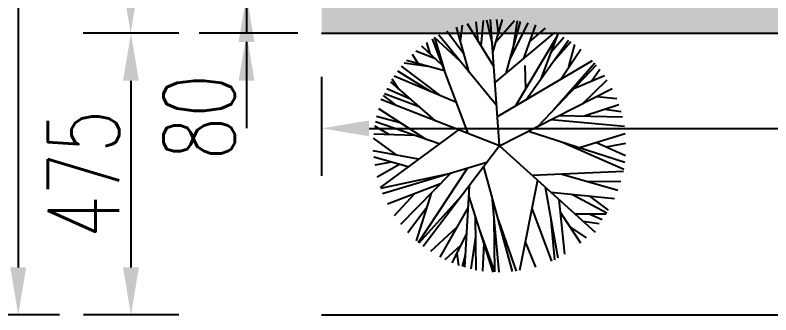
# Model space of a CAD drawing. Extents: x 941299 to 942979, y 2579300 to 2579597.
# Drawn here: x 942197.5 to 942229.35, y 2579350.63 to 2579363.27 of the extents above; entities that cross this region are included whole.
import ezdxf

# ---------------------------------------------------------------- set-up
doc = ezdxf.new("R2010")
doc.units = 0
doc.layers.get('Defpoints').update_dxf_attribs({"linetype": 'CONTINUOUS'})
doc.layers.add('fz', color=7, linetype='CONTINUOUS')
doc.layers.add('绿化工程', color=3, linetype='CONTINUOUS')
doc.styles.get("Standard").update_dxf_attribs({"font": 'simplex1.shx', "width": 0.7, "bigfont": 'hztxt.shx'})
doc.dimstyles.new('比例1：400', dxfattribs={"dimtxt": 3, "dimasz": 2, "dimexe": 2, "dimexo": 1, "dimgap": 0.5, "dimtad": 1, "dimlfac": 40, "dimzin": 13, "dimdsep": 46, "dimtxsty": 'Standard', "dimcen": -0.09, "dimclrd": 4, "dimclre": 4, "dimclrt": 256, "dimaunit": 1, "dimadec": 0, "dimazin": 0, "dimtfac": 0.0005, "dimtix": 1, "dimtmove": 2, "dimatfit": 3, "dimfxl": 0, "dimtolj": 1, "dimtzin": 13, "dimlwd": -1, "dimlwe": -1, "dimarcsym": 0})

# ---------------------------------------------------------------- blocks, each defined once
blk = doc.blocks.new('*D39')
at = {"layer": 'Defpoints', "color": 0}
for p in [(942205.391, 2579372.506), (942202.366, 2579362.506), (942205.391, 2579362.506)]:
    blk.add_point(p, dxfattribs=at)
at = {"layer": 'fz', "color": 4}
for p, q in [((942204.391, 2579372.506), (942200.366, 2579372.506)), ((942202.366, 2579370.506), (942202.366, 2579364.506)), ((942204.391, 2579362.506), (942200.366, 2579362.506))]:
    blk.add_line(p, q, dxfattribs=at)
for points in [[(942202.033, 2579370.506), (942202.699, 2579370.506), (942202.366, 2579372.506)], [(942202.033, 2579364.506), (942202.699, 2579364.506), (942202.366, 2579362.506)]]:
    blk.add_solid(points, dxfattribs=at)
at = {"layer": 'fz', "insert": (942200.366, 2579367.506), "char_height": 3, "attachment_point": 5, "rotation": 90}
blk.add_mtext('\\A1;400', dxfattribs=at)
blk = doc.blocks.new('*D40')
at = {"layer": 'Defpoints', "color": 0}
for p in [(942205.391, 2579362.506), (942202.379, 2579350.631), (942205.391, 2579350.631)]:
    blk.add_point(p, dxfattribs=at)
at = {"layer": 'fz', "color": 4}
for p, q in [((942204.391, 2579362.506), (942200.379, 2579362.506)), ((942202.379, 2579360.506), (942202.379, 2579352.631)), ((942204.391, 2579350.631), (942200.379, 2579350.631))]:
    blk.add_line(p, q, dxfattribs=at)
for points in [[(942202.045, 2579360.506), (942202.712, 2579360.506), (942202.379, 2579362.506)], [(942202.045, 2579352.631), (942202.712, 2579352.631), (942202.379, 2579350.631)]]:
    blk.add_solid(points, dxfattribs=at)
at = {"layer": 'fz', "insert": (942200.379, 2579356.569), "char_height": 3, "attachment_point": 5, "rotation": 90}
blk.add_mtext('\\A1;475', dxfattribs=at)
blk = doc.blocks.new('*D41')
at = {"layer": 'Defpoints', "color": 0}
for p in [(942200.366, 2579463.131), (942197.629, 2579350.631), (942200.366, 2579350.631)]:
    blk.add_point(p, dxfattribs=at)
at = {"layer": 'fz', "color": 4}
for p, q in [((942199.366, 2579463.131), (942195.629, 2579463.131)), ((942197.629, 2579461.131), (942197.629, 2579352.631)), ((942199.366, 2579350.631), (942195.629, 2579350.631))]:
    blk.add_line(p, q, dxfattribs=at)
for points in [[(942197.295, 2579461.131), (942197.962, 2579461.131), (942197.629, 2579463.131)], [(942197.295, 2579352.631), (942197.962, 2579352.631), (942197.629, 2579350.631)]]:
    blk.add_solid(points, dxfattribs=at)
at = {"layer": 'fz', "insert": (942195.629, 2579406.881), "char_height": 3, "attachment_point": 5, "rotation": 90}
blk.add_mtext('\\A1;4500', dxfattribs=at)
blk = doc.blocks.new('qf')
at = {"layer": '绿化工程'}
for p, q in [((-1.286, 1.7), (-1.474, 5.119)), ((-1.308, 2.095), (-0.278, 5.319)), ((-1.014, 3.828), (-1.214, 5.187)), ((-1.027, 2.974), (-0.993, 5.233)), ((-0.855, 3.513), (-0.215, 5.311)), ((-0.661, 4.12), (-0.713, 5.279)), ((-0.67, 0.885), (0.539, 5.299)), ((-0.329, 2.13), (-0.034, 5.327)), ((-0.245, 3.042), (-0.215, 5.311)), ((-0.049, 3.152), (0.694, 5.281)), ((1.605, 1.448), (0.84, 5.26)), ((1.083, 4.05), (1.515, 5.107)), ((-1.642, 4.193), (-2.312, 4.799)), ((-1.396, 3.706), (-2.016, 4.93)), ((-1.807, 4.518), (-1.734, 5.036)), ((-1.446, 4.606), (-1.577, 5.088)), ((1.365, 2.645), (2.19, 4.856)), ((2.148, 2.977), (2.311, 4.799)), ((-1.336, 2.606), (-2.52, 4.693)), ((1.928, 1.739), (2.458, 4.725)), ((2.497, 2.253), (2.737, 4.57)), ((0, 0), (-3.214, 4.248)), ((-1.813, 3.446), (-2.916, 4.457)), ((-2.887, 1.999), (-3.515, 4.002)), ((-1.366, 0.951), (-3.425, 4.08)), ((-1.504, 1.987), (-3.401, 4.099)), ((2.554, 2.799), (3.412, 4.09)), ((2.962, 3.414), (3.656, 3.874)), ((-3.079, 2.612), (-3.869, 3.661)), ((0, 0), (4.024, 3.63)), ((-2.063, 1.159), (-4.173, 3.31)), ((3.512, 3.169), (4.204, 3.271)), ((-3.58, 2.014), (-4.439, 2.944)), ((3.775, 2.858), (4.331, 3.101)), ((3.07, 2.042), (4.517, 2.823)), ((3.167, 2.857), (4.495, 2.858)), ((3.791, 2.114), (4.583, 2.715)), ((-2.492, 1.597), (-4.728, 2.454)), ((-0.53, 0.7), (-4.93, 2.017)), ((2.162, 1.951), (4.842, 2.22)), ((-1.736, -0.679), (-5.031, 1.75)), ((-2.063, 1.159), (-5.013, 1.8)), ((2.581, 1.178), (4.988, 1.868)), ((-4.221, 0.778), (-5.162, 1.314)), ((3.709, 1.501), (5.114, 1.49)), ((1.363, 1.229), (5.219, 1.066)), ((2.577, -0.185), (5.235, 0.983)), ((-3.852, 0.882), (-5.306, 0.472)), ((-4.548, 0.685), (-5.264, 0.817)), ((1.22, -0.622), (5.282, 0.688)), ((-3.423, 0.565), (-5.323, 0.207)), ((-4.327, 0.395), (-5.317, -0.326)), ((4.081, -0.147), (5.311, 0.409)), ((0, 0), (-5.009, -1.958)), ((0, 0), (-0.375, -5.324)), ((0, 0), (4.745, -2.42)), ((3.377, 0.073), (5.3, -0.53)), ((4.501, 0.043), (5.325, -0.122)), ((-2.539, -0.086), (-5.229, -1.015)), ((-3.091, -0.277), (-5.092, -1.562)), ((-3.578, -0.445), (-5.304, -0.491)), ((-4.632, -0.473), (-5.261, -0.833)), ((-1.329, -0.52), (-2.821, -4.518)), ((-4.147, -0.955), (-5.181, -1.237)), ((1.621, -0.827), (4.08, -3.424)), ((2.174, -1.109), (5.261, -0.834)), ((-2.705, -1.057), (-4.588, -2.707)), ((-0.088, -1.245), (3.922, -3.604)), ((2.518, -1.284), (5.183, -1.227)), ((3.565, -1.262), (5.034, -1.742)), ((2.291, -1.534), (4.013, -3.503)), ((4.439, -1.547), (5.124, -1.457)), ((-4.305, -1.682), (-4.885, -2.123)), ((-3.386, -1.654), (-4.851, -2.2)), ((-1.818, -1.83), (-4.439, -2.944)), ((-0.119, -1.694), (-2.561, -4.67)), ((0.686, -1.7), (2.453, -4.673)), ((3.514, -1.792), (4.541, -2.784)), ((-3.752, -1.975), (-4.754, -2.403)), ((-2.475, -2.109), (-4.126, -3.369)), ((1.142, -1.969), (2.907, -4.464)), ((4.098, -2.09), (4.939, -1.994)), ((-4.253, -2.413), (-4.524, -2.812)), ((-2.904, -2.291), (-4.292, -3.154)), ((1.104, -2.404), (1.078, -3.396)), ((3.131, -2.422), (4.425, -2.965)), ((-0.188, -2.668), (2.332, -4.789)), ((1.754, -2.834), (2.47, -4.719)), ((2.582, -2.816), (3.421, -4.083)), ((3.881, -2.737), (4.226, -3.243)), ((-2.314, -3.159), (-3.918, -3.608)), ((-2.739, -4.569), (-2.314, -3.159)), ((-1.274, -3.101), (-1.809, -5.01)), ((0.281, -3.063), (0.888, -5.252)), ((-2.922, -3.329), (-4.019, -3.496)), ((-3.388, -3.4), (-3.675, -3.856)), ((-2.403, -3.396), (-3.273, -4.203)), ((-0.236, -3.349), (-1.357, -5.151)), ((2.925, -3.334), (3.176, -4.276)), ((-2.706, -3.678), (-3.528, -3.99)), ((-1.661, -3.573), (-2.739, -4.569)), ((0.447, -3.661), (1.21, -5.187)), ((1.028, -3.692), (1.535, -5.101)), ((2.283, -3.582), (3.007, -4.397)), ((-2.922, -3.877), (-3.065, -4.356)), ((-1.486, -3.859), (-2.227, -4.839)), ((-0.277, -3.937), (0.124, -5.325)), ((0.569, -4.1), (0.763, -5.272)), ((2.188, -3.977), (2.715, -4.583)), ((-1.646, -4.429), (-1.567, -5.091)), ((-0.905, -4.424), (-0.992, -5.233)), ((-0.771, -4.209), (-0.67, -5.284)), ((-0.303, -4.304), (-0.539, -5.299)), ((-0.144, -4.397), (0.625, -5.29)), ((1.282, -4.396), (1.936, -4.963)), ((-0.045, -4.74), (-0.119, -5.325))]:
    blk.add_line(p, q, dxfattribs=at)
blk = doc.blocks.new('*D114')
at = {"layer": 'Defpoints', "color": 0}
for p in [(942210.417, 2579364.141), (942207.252, 2579362.506), (942210.417, 2579362.506)]:
    blk.add_point(p, dxfattribs=at)
at = {"layer": 'fz', "color": 4}
for p, q in [((942207.252, 2579366.141), (942207.252, 2579368.141)), ((942209.417, 2579364.141), (942205.252, 2579364.141)), ((942207.252, 2579364.141), (942207.252, 2579362.506)), ((942209.417, 2579362.506), (942205.252, 2579362.506)), ((942207.252, 2579360.506), (942207.252, 2579358.506))]:
    blk.add_line(p, q, dxfattribs=at)
for points in [[(942206.919, 2579366.141), (942207.585, 2579366.141), (942207.252, 2579364.141)], [(942206.919, 2579360.506), (942207.585, 2579360.506), (942207.252, 2579362.506)]]:
    blk.add_solid(points, dxfattribs=at)
at = {"layer": 'fz', "insert": (942205.252, 2579358.971), "char_height": 3, "attachment_point": 5, "rotation": 90}
blk.add_mtext('\\A1;80', dxfattribs=at)
blk = doc.blocks.new('*D115')
at = {"layer": 'Defpoints', "color": 0}
for p in [(942207.252, 2579368.516), (942210.417, 2579368.516), (942210.417, 2579364.141)]:
    blk.add_point(p, dxfattribs=at)
at = {"layer": 'fz', "color": 4}
for p, q in [((942207.252, 2579370.516), (942207.252, 2579372.516)), ((942209.417, 2579368.516), (942205.252, 2579368.516)), ((942207.252, 2579364.141), (942207.252, 2579368.516)), ((942209.417, 2579364.141), (942205.252, 2579364.141)), ((942207.252, 2579362.141), (942207.252, 2579360.141))]:
    blk.add_line(p, q, dxfattribs=at)
for points in [[(942206.919, 2579370.516), (942207.585, 2579370.516), (942207.252, 2579368.516)], [(942206.919, 2579362.141), (942207.585, 2579362.141), (942207.252, 2579364.141)]]:
    blk.add_solid(points, dxfattribs=at)
at = {"layer": 'fz', "insert": (942205.252, 2579366.329), "char_height": 3, "attachment_point": 5, "rotation": 90}
blk.add_mtext('\\A1;175', dxfattribs=at)
blk = doc.blocks.new('*D117')
at = {"layer": 'Defpoints', "color": 0}
for p in [(942210.417, 2579361.672), (942259.78, 2579361.672), (942259.78, 2579358.497)]:
    blk.add_point(p, dxfattribs=at)
at = {"layer": 'fz', "color": 4}
for p, q in [((942210.417, 2579360.672), (942210.417, 2579356.497)), ((942259.78, 2579360.672), (942259.78, 2579356.497)), ((942212.417, 2579358.497), (942257.78, 2579358.497))]:
    blk.add_line(p, q, dxfattribs=at)
for points in [[(942212.417, 2579358.83), (942212.417, 2579358.164), (942210.417, 2579358.497)], [(942257.78, 2579358.83), (942257.78, 2579358.164), (942259.78, 2579358.497)]]:
    blk.add_solid(points, dxfattribs=at)
at = {"layer": 'fz', "insert": (942235.098, 2579360.497), "char_height": 3, "attachment_point": 5}
blk.add_mtext('\\A1;2500', dxfattribs=at)

msp = doc.modelspace()

# ---------------------------------------------------------------- hatches: boundary and pattern name
at = {"layer": '绿化工程'}
h = msp.add_hatch(dxfattribs=at)
h.set_pattern_fill('SACNCR', color=9, scale=0.5, angle=90, style=0)
edge = h.paths.add_edge_path()
edge.add_line((942510.4167, 2579364.14137), (942510.4167, 2579362.50637))
edge.add_line((942510.4167, 2579362.50637), (942210.4167, 2579362.50637))
edge.add_line((942210.4167, 2579362.50637), (942210.4167, 2579364.14137))
edge.add_spline(control_points=[(942210.4167, 2579364.14137), (942211.06638, 2579364.14137), (942211.7125, 2579364.15537), (942213.63996, 2579364.23256), (942214.91037, 2579364.33087), (942218.67881, 2579364.71392), (942221.13443, 2579365.08583), (942225.9408, 2579365.80738), (942228.29153, 2579366.15699), (942231.66469, 2579366.48822), (942232.72841, 2579366.56688), (942234.79676, 2579366.6483), (942235.79613, 2579366.65161), (942237.82627, 2579366.58274), (942238.85263, 2579366.51286), (942241.96519, 2579366.22453), (942244.08466, 2579365.92676), (942248.40684, 2579365.28457), (942250.60941, 2579364.94021), (942254.23799, 2579364.49478), (942255.63791, 2579364.35124), (942257.96011, 2579364.19767), (942258.87259, 2579364.15821), (942260.48155, 2579364.13626), (942261.1746, 2579364.14285), (942262.54812, 2579364.1849), (942263.23104, 2579364.21999), (942265.26825, 2579364.35927), (942266.61095, 2579364.49737), (942270.90811, 2579365.02342), (942273.80369, 2579365.50726), (942279.45047, 2579366.29615), (942282.20002, 2579366.60082), (942285.5459, 2579366.64686), (942286.21566, 2579366.63857), (942287.57099, 2579366.59018), (942288.25351, 2579366.55036), (942290.31569, 2579366.39213), (942291.70995, 2579366.2348), (942295.92793, 2579365.67998), (942298.80573, 2579365.19686), (942303.425, 2579364.58411), (942305.11744, 2579364.39259), (942307.75747, 2579364.20812), (942308.68762, 2579364.16436), (942310.4192, 2579364.13459), (942311.2186, 2579364.14208), (942312.80063, 2579364.19522), (942313.58657, 2579364.24022), (942315.92911, 2579364.418), (942317.47044, 2579364.59343), (942321.94392, 2579365.1838), (942324.82297, 2579365.66721), (942329.17046, 2579366.24206), (942330.68934, 2579366.41245), (942333.02553, 2579366.57937), (942333.85868, 2579366.61942), (942335.37585, 2579366.64726), (942336.06167, 2579366.6417), (942337.4501, 2579366.59645), (942338.14941, 2579366.55721), (942340.26267, 2579366.39834), (942341.69196, 2579366.23743), (942345.94622, 2579365.6772), (942348.82423, 2579365.19402), (942353.42784, 2579364.58401), (942355.10392, 2579364.39441), (942357.73144, 2579364.20948), (942358.66596, 2579364.16508), (942360.40136, 2579364.13461), (942361.20028, 2579364.14177), (942362.7814, 2579364.19428), (942363.56689, 2579364.23898), (942365.90811, 2579364.41592), (942367.44859, 2579364.59084), (942371.92162, 2579365.18033), (942374.80105, 2579365.66381), (942379.16593, 2579366.24175), (942380.70133, 2579366.41408), (942383.04976, 2579366.58066), (942383.8792, 2579366.62013), (942385.39285, 2579366.64729), (942386.07893, 2579366.64141), (942387.46791, 2579366.59559), (942388.1675, 2579366.55607), (942390.28159, 2579366.39645), (942391.71144, 2579366.23511), (942395.96663, 2579365.67402), (942398.84499, 2579365.19076), (942403.43184, 2579364.58375), (942405.09031, 2579364.39625), (942407.70488, 2579364.21086), (942408.64463, 2579364.16577), (942410.38533, 2579364.13463), (942411.18436, 2579364.14149), (942412.76569, 2579364.19351), (942413.55129, 2579364.23799), (942415.89285, 2579364.41436), (942417.43355, 2579364.58902), (942421.90704, 2579365.178), (942424.78668, 2579365.66151), (942429.16405, 2579366.24164), (942430.7114, 2579366.41537), (942433.0687, 2579366.58166), (942433.89551, 2579366.62069), (942435.40686, 2579366.64731), (942436.09337, 2579366.64116), (942437.48323, 2579366.59483), (942438.18325, 2579366.55507), (942440.29868, 2579366.3947), (942441.72942, 2579366.23288), (942445.98594, 2579365.67083), (942448.86479, 2579365.18742), (942453.43524, 2579364.58341), (942455.07607, 2579364.39805), (942457.67849, 2579364.21221), (942458.62425, 2579364.16641), (942460.37191, 2579364.13463), (942461.17189, 2579364.14126), (942462.75518, 2579364.19295), (942463.54178, 2579364.23732), (942465.88634, 2579364.41346), (942467.42908, 2579364.58813), (942471.90442, 2579365.1769), (942474.78384, 2579365.66017), (942479.17036, 2579366.24194), (942480.72754, 2579366.4168), (942483.09009, 2579366.58264), (942483.91314, 2579366.62122), (942485.42019, 2579366.64732), (942486.10628, 2579366.64093), (942487.4951, 2579366.59411), (942488.19452, 2579366.55409), (942490.30804, 2579366.39298), (942491.73744, 2579366.23066), (942495.9934, 2579365.66706), (942498.87441, 2579365.18254), (942504.62231, 2579364.42497), (942507.48227, 2579364.14137), (942510.4167, 2579364.14137)], knot_values=[0, 0, 0, 0, 1.81433899, 1.81433899, 5.44301697, 5.44301697, 12.70037292, 12.70037292, 19.95772888, 19.95772888, 23.35430134, 23.35430134, 26.63444597, 26.63444597, 29.91459059, 29.91459059, 36.47487984, 36.47487984, 43.03516909, 43.03516909, 47.0789071, 47.0789071, 49.66435156, 49.66435156, 51.60471608, 51.60471608, 53.54508061, 53.54508061, 57.42580966, 57.42580966, 66.10494166, 66.10494166, 74.78407365, 74.78407365, 76.97023997, 76.97023997, 79.15640629, 79.15640629, 83.52873892, 83.52873892, 92.20828852, 92.20828852, 97.11763507, 97.11763507, 99.75689961, 99.75689961, 101.99416804, 101.99416804, 104.23143647, 104.23143647, 108.70597334, 108.70597334, 117.38549372, 117.38549372, 122.15185269, 122.15185269, 124.83007375, 124.83007375, 127.07162272, 127.07162272, 129.31317168, 129.31317168, 133.79626961, 133.79626961, 142.47580057, 142.47580057, 147.33802872, 147.33802872, 149.99009031, 149.99009031, 152.22587254, 152.22587254, 154.46165476, 154.46165476, 158.9332192, 158.9332192, 167.61272276, 167.61272276, 172.43097666, 172.43097666, 175.09770631, 175.09770631, 177.33987322, 177.33987322, 179.58204012, 179.58204012, 184.06637393, 184.06637393, 192.74598507, 192.74598507, 197.55721865, 197.55721865, 200.22446554, 200.22446554, 202.46031049, 202.46031049, 204.69615544, 204.69615544, 209.16784534, 209.16784534, 217.84705958, 217.84705958, 222.7030579, 222.7030579, 225.36181415, 225.36181415, 227.60542971, 227.60542971, 229.84904527, 229.84904527, 234.33627639, 234.33627639, 243.01696907, 243.01696907, 247.77662985, 247.77662985, 250.46069272, 250.46069272, 252.69840272, 252.69840272, 254.93611272, 254.93611272, 259.41153272, 259.41153272, 268.08667494, 268.08667494, 272.97537405, 272.97537405, 275.62498782, 275.62498782, 277.87048599, 277.87048599, 280.11598416, 280.11598416, 284.60698051, 284.60698051, 293.30151543, 293.30151543, 301.49626863, 301.49626863, 301.49626863, 301.49626863], degree=3, periodic=0)

# ---------------------------------------------------------------- linework, layer by layer
at = {"layer": 'fz', "color": 2}
for p, q in [((942210.4167, 2579362.50637), (942510.4167, 2579362.50637)), ((942210.4167, 2579350.63137), (942510.4167, 2579350.63137))]:
    msp.add_line(p, q, dxfattribs=at)

# ---------------------------------------------------------------- block references
at = {"layer": 'fz', "xscale": -1, "rotation": 180}
msp.add_blockref('qf', (942217.9167, 2579357.75637), dxfattribs=at)

# ---------------------------------------------------------------- dimensions: what is measured, and where the dimension line sits
at = {"layer": 'fz'}
for base, p1, p2, picture, middle in [((942197.6288, 2579350.63137), (942200.36612, 2579463.13137), (942200.36612, 2579350.63137), '*D41', (942195.6288, 2579406.88137)), ((942202.36612, 2579362.50637), (942205.39141, 2579372.50637), (942205.39141, 2579362.50637), '*D39', (942200.36612, 2579367.50637)), ((942202.37876, 2579350.63137), (942205.39141, 2579362.50637), (942205.39141, 2579350.63137), '*D40', (942200.37876, 2579356.56887))]:
    dim = msp.add_linear_dim(base=base, p1=p1, p2=p2, angle=90, dimstyle='比例1：400', override={"dimtxsty": 'Standard'}, dxfattribs=at)
    dim.commit()
    dim.dimension.update_dxf_attribs({"geometry": picture, "text_midpoint": middle})
dim = msp.add_aligned_dim(p1=(942210.4167, 2579364.14137), p2=(942210.4167, 2579368.51637), distance=3.16483, dimstyle='比例1：400', override={"dimfxl": 0.8}, dxfattribs=at)
dim.commit()
dim.dimension.update_dxf_attribs({"geometry": '*D115', "text_midpoint": (942205.25187, 2579366.32887)})
dim = msp.add_linear_dim(base=(942207.25187, 2579362.50637), p1=(942210.4167, 2579364.14137), p2=(942210.4167, 2579362.50637), angle=270, text='80', dimstyle='比例1：400', override={"dimfxl": 0.8}, dxfattribs=at)
dim.commit()
dim.dimension.update_dxf_attribs({"geometry": '*D114', "text_midpoint": (942205.25187, 2579358.97144), "dimtype": 161})
dim = msp.add_aligned_dim(p1=(942210.4167, 2579361.67234), p2=(942259.77986, 2579361.67234), distance=-3.17542, text='2500', dimstyle='比例1：400', override={"dimfxl": 0.8}, dxfattribs=at)
dim.commit()
dim.dimension.update_dxf_attribs({"geometry": '*D117', "text_midpoint": (942235.09828, 2579360.49692)})

doc.saveas('drawing.dxf')
